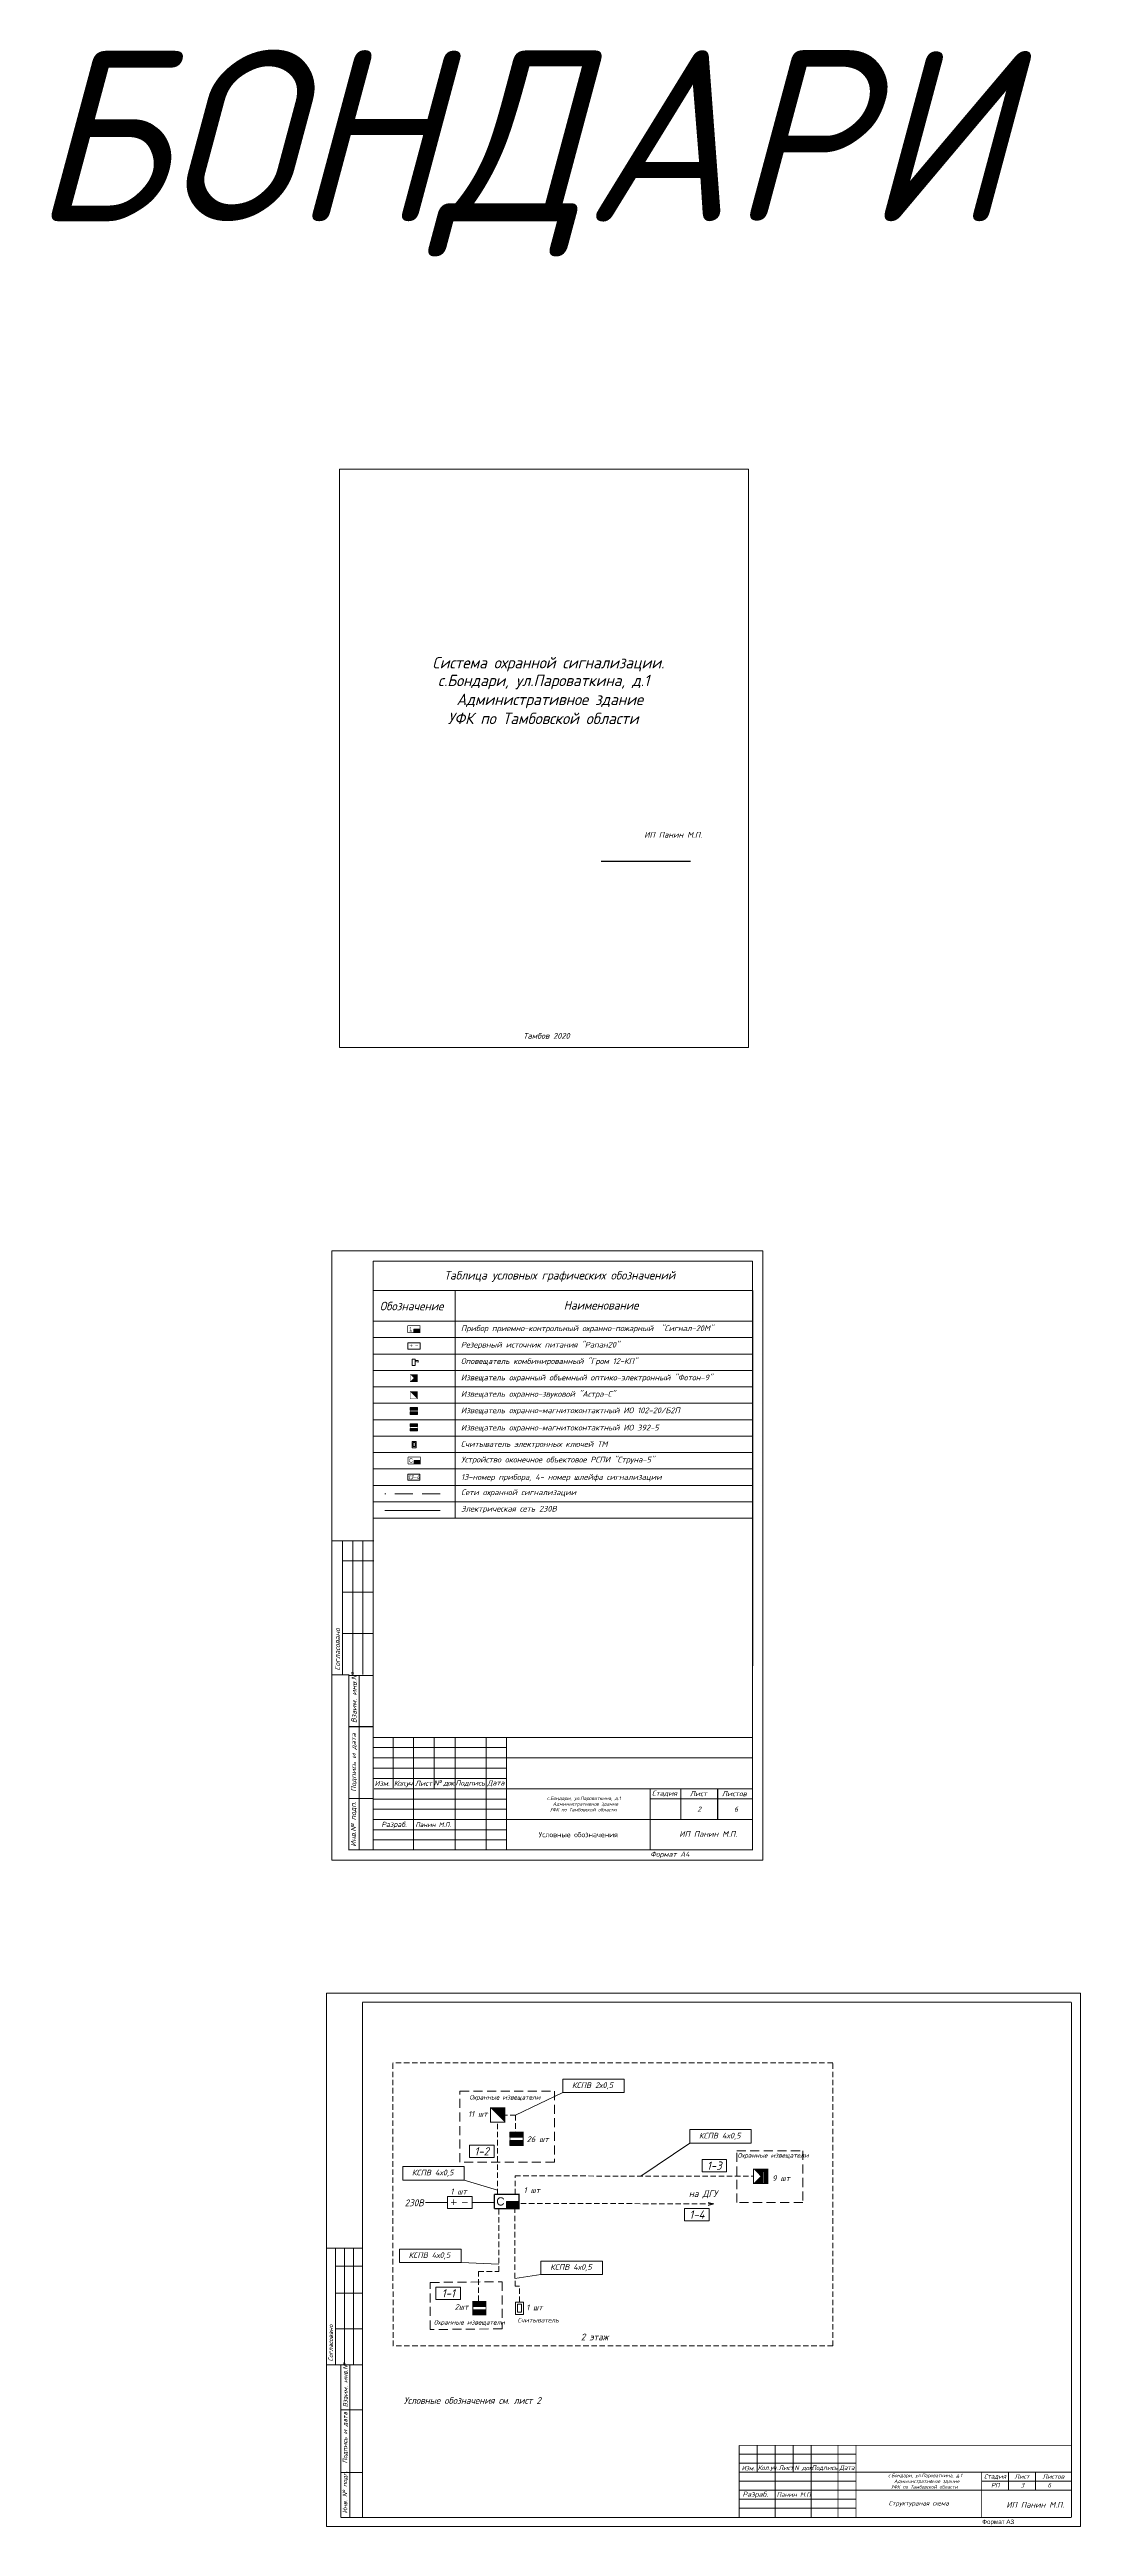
# Model space of a CAD drawing. Header units: inches. Extents: x -24 to 3888, y 393 to 1828.
# Drawn here: x 546.5 to 727.4, y 1390.5 to 1825.1 of the extents above; entities that cross this region are included whole.
import ezdxf

# ---------------------------------------------------------------- set-up
doc = ezdxf.new("R2010")
doc.units = ezdxf.units.IN
doc.header["$MEASUREMENT"] = 0
for name, pattern in [('Caddy_Solid', [0]), ('HIDDEN2', [4.7625, 3.175, -1.5875]), ('НЕВИДИМАЯ', [9.525, 6.35, -3.175])]:
    doc.linetypes.add(name, pattern=pattern)
doc.layers.get('0').transparency = 0.7
doc.layers.add('DESC', color=7, linetype='Continuous')
doc.layers.add('LINK', color=9, linetype='Continuous')
doc.styles.get("Standard").update_dxf_attribs({"font": 'GOST_Common Italic_0.ttf'})

# ---------------------------------------------------------------- blocks, each defined once
blk = doc.blocks.new('Звуковой')
blk.add_lwpolyline([(0.1, 2.9, 0, 4, 0), (1.5, 1.51, 4, 4, 0)], format="xyseb")
at = {"const_width": 0.2}
blk.add_lwpolyline([(0, 0), (0, 3), (3, 3), (3, 0)], close=True, dxfattribs=at)
blk = doc.blocks.new('Объем')
at = {"const_width": 0.2}
blk.add_lwpolyline([(0, 0), (0, 3), (3, 3), (3, 0)], close=True, dxfattribs=at)
for points in [[(0.21, 2.94), (0.21, 0.09)], [(0.41, 2.94), (0.41, 0.09)], [(0.61, 2.94), (0.61, 0.09)], [(0.8, 2.94), (0.8, 0.09)], [(1.01, 2.94), (1.01, 0.09)], [(1.21, 2.94), (1.21, 0.09)], [(1.39, 1.52), (2.81, 2.97)], [(1.39, 2.94), (1.39, 0.09)], [(1.39, 1.48), (2.82, 0.03)], [(1.56, 2.93), (1.56, 1.76)], [(1.56, 0.09), (1.56, 1.25)], [(1.74, 0.06), (1.74, 1.05)], [(1.76, 2.94), (1.76, 1.94)], [(1.94, 2.95), (1.94, 2.15)], [(1.94, 0.06), (1.94, 0.87)], [(2.13, 2.93), (2.13, 2.33)], [(2.13, 0.05), (2.13, 0.66)], [(2.3, 2.93), (2.3, 2.52)], [(2.31, 0.06), (2.31, 0.48)], [(2.49, 2.94), (2.49, 2.7)], [(2.49, 0.07), (2.49, 0.29)]]:
    blk.add_lwpolyline(points, dxfattribs=at)

msp = doc.modelspace()

# ---------------------------------------------------------------- hatches: boundary and pattern name
at = {"layer": 'DESC', "lineweight": 15}
for points in [[(610.4, 1600.57), (610.4, 1599.94), (611.48, 1599.94), (611.48, 1600.57)], [(610.43, 1577.53), (610.43, 1576.9), (611.51, 1576.9), (611.51, 1577.53)]]:
    msp.add_hatch(color=0, dxfattribs=at).paths.add_polyline_path(points)
h = msp.add_hatch(color=0, dxfattribs=at)
h.dxf.hatch_style = 1
h.paths.add_polyline_path([(609.76, 1586.05), (609.76, 1585.59), (611.02, 1585.59), (611.02, 1586.05)])
h.paths.add_polyline_path([(611.02, 1586.38), (611.02, 1586.85), (609.76, 1586.85), (609.76, 1586.38)])
h = msp.add_hatch(color=0, dxfattribs=at)
h.dxf.hatch_style = 1
h.paths.add_polyline_path([(609.76, 1583.17), (609.76, 1582.71), (611.02, 1582.71), (611.02, 1583.17)])
h.paths.add_polyline_path([(611.02, 1583.5), (611.02, 1583.97), (609.76, 1583.97), (609.76, 1583.5)])
h = msp.add_hatch(color=0, dxfattribs=at)
h.dxf.hatch_style = 1
h.paths.add_polyline_path([(627.26, 1458.21), (627.26, 1457.35), (629.59, 1457.35), (629.59, 1458.21)])
h.paths.add_polyline_path([(629.59, 1458.81), (629.59, 1459.68), (627.26, 1459.68), (627.26, 1458.81)])
at = {"layer": 'DESC'}
msp.add_hatch(color=0, dxfattribs=at).paths.add_polyline_path([(626.67, 1447.52), (626.67, 1446.26), (628.83, 1446.26), (628.83, 1447.52)])
at = {"layer": 'DESC', "lineweight": 15}
h = msp.add_hatch(color=0, dxfattribs=at)
h.dxf.hatch_style = 1
h.paths.add_polyline_path([(620.73, 1428.48), (620.73, 1427.62), (623.05, 1427.62), (623.05, 1428.48)])
h.paths.add_polyline_path([(623.05, 1429.08), (623.05, 1429.95), (620.73, 1429.95), (620.73, 1429.08)])

# ---------------------------------------------------------------- linework, layer by layer
at = {"layer": 'DESC', "linetype": 'Caddy_Solid', "lineweight": 15}
for p, q in [((669.12, 1751.48), (597.37, 1751.48)), ((597.37, 1751.48), (597.37, 1650)), ((669.12, 1650), (669.12, 1751.48)), ((597.37, 1650), (669.12, 1650))]:
    msp.add_line(p, q, dxfattribs=at)
at = {"layer": 'DESC', "color": 0, "lineweight": 15}
for p, q in [((596.03, 1507.41), (596.03, 1614.33)), ((596.03, 1614.33), (671.63, 1614.33)), ((671.63, 1614.33), (671.63, 1507.41)), ((603.26, 1607.37), (669.86, 1607.37)), ((617.66, 1607.37), (617.66, 1567.41)), ((669.86, 1607.37), (669.86, 1584.69)), ((617.66, 1601.97), (669.86, 1601.97)), ((669.86, 1601.19), (669.86, 1600.71)), ((603.26, 1599.09), (669.86, 1599.09)), ((603.26, 1596.21), (669.86, 1596.21)), ((603.26, 1593.33), (669.86, 1593.33)), ((603.26, 1590.45), (669.86, 1590.45)), ((617.66, 1587.57), (669.86, 1587.57)), ((603.26, 1584.69), (669.86, 1584.69)), ((669.86, 1584.69), (669.86, 1541.49)), ((603.26, 1581.81), (669.86, 1581.81)), ((603.26, 1578.93), (669.86, 1578.93)), ((603.26, 1576.05), (669.86, 1576.05)), ((603.26, 1573.17), (669.86, 1573.17)), ((603.26, 1570.29), (669.86, 1570.29)), ((603.26, 1567.41), (669.86, 1567.41)), ((596.11, 1563.46), (603.36, 1563.46)), ((597.88, 1563.46), (597.88, 1539.96)), ((599.66, 1563.46), (599.66, 1539.96)), ((601.43, 1563.46), (601.43, 1539.96)), ((597.88, 1559.91), (603.36, 1559.91)), ((597.88, 1554.44), (603.23, 1554.44)), ((597.88, 1547.2), (603.23, 1547.2)), ((599.07, 1539.91), (596.11, 1539.91)), ((603.26, 1527.15), (626.66, 1527.15)), ((603.26, 1525.35), (626.66, 1525.35)), ((603.26, 1516.35), (626.66, 1516.35)), ((603.26, 1514.55), (626.66, 1514.55)), ((603.26, 1512.75), (626.66, 1512.75)), ((603.23, 1510.95), (626.66, 1510.95)), ((671.63, 1507.41), (596.03, 1507.41)), ((636.52, 1466.62), (628.24, 1462.67)), ((658.8, 1457.76), (650.25, 1451.97)), ((612.41, 1447.34), (616.3, 1447.34)), ((619.24, 1451.28), (625.09, 1449.52)), ((620.62, 1447.34), (624.51, 1447.34)), ((663.04, 1447.11), (662.05, 1447.36)), ((628.83, 1447.17), (628.83, 1447.17)), ((663.04, 1447.11), (662.05, 1446.83)), ((618.67, 1436.79), (625.32, 1436.51)), ((632.7, 1434.7), (628.14, 1434.01))]:
    msp.add_line(p, q, dxfattribs=at)
at = {"layer": 'DESC', "color": 0, "linetype": 'HIDDEN2', "lineweight": 15}
msp.add_line((615, 1571.66), (605.3, 1571.66), dxfattribs=at)
at = {"layer": 'DESC', "color": 0, "linetype": 'ByBlock', "lineweight": 15}
msp.add_line((615, 1568.78), (605.3, 1568.78), dxfattribs=at)
at = {"layer": 'DESC', "color": 0, "linetype": 'Continuous', "lineweight": 15}
for p, q in [((603.32, 1523.55), (626.68, 1523.55)), ((603.32, 1518.11), (626.59, 1518.11))]:
    msp.add_line(p, q, dxfattribs=at)
at = {"layer": 'DESC', "color": 7, "lineweight": 15}
for p, q in [((595.07, 1390.5), (595.07, 1484.05)), ((595.07, 1484.05), (727.37, 1484.05)), ((727.37, 1484.05), (727.37, 1390.5)), ((670.65, 1404.73), (670.65, 1400.01)), ((676.95, 1404.73), (676.95, 1400.01)), ((667.5, 1403.16), (687.98, 1403.16)), ((667.5, 1401.58), (687.98, 1401.58)), ((667.5, 1398.43), (687.98, 1398.43)), ((667.5, 1396.86), (687.98, 1396.86)), ((667.5, 1395.28), (687.98, 1395.28)), ((687.98, 1396.86), (725.78, 1396.86)), ((667.5, 1393.71), (687.98, 1393.71)), ((727.37, 1390.5), (595.07, 1390.5))]:
    msp.add_line(p, q, dxfattribs=at)
at = {"layer": 'DESC', "color": 0, "linetype": 'HIDDEN2', "lineweight": 15, "ltscale": 0.3}
for p, q in [((683.91, 1471.86), (606.72, 1471.87)), ((606.74, 1422.19), (606.72, 1471.86)), ((683.94, 1422.19), (683.91, 1471.86)), ((625.09, 1448.78), (625.09, 1461.41)), ((628.24, 1462.67), (626.35, 1462.67)), ((628.24, 1462.67), (628.24, 1459.77)), ((628.17, 1448.78), (628.17, 1452.01)), ((628.17, 1452.01), (669.99, 1451.94)), ((625.32, 1435.24), (625.32, 1446.26)), ((628.15, 1432.64), (628.09, 1446.26)), ((629.16, 1447.17), (663.04, 1447.11)), ((621.74, 1430.05), (621.74, 1435.24)), ((621.74, 1435.24), (625.32, 1435.24)), ((628.15, 1432.64), (628.93, 1432.64)), ((628.93, 1429.87), (628.93, 1432.64)), ((683.94, 1422.19), (606.71, 1422.19))]:
    msp.add_line(p, q, dxfattribs=at)
at = {"layer": 'DESC', "lineweight": 15}
for p, q in [((601.37, 1439.32), (595.07, 1439.32)), ((596.65, 1439.32), (596.65, 1418.85)), ((598.22, 1439.32), (598.22, 1418.85)), ((599.8, 1439.32), (599.8, 1418.85)), ((601.37, 1436.17), (596.65, 1436.17)), ((601.37, 1431.45), (596.65, 1431.45)), ((601.37, 1425.15), (596.65, 1425.15)), ((601.37, 1418.85), (595.07, 1418.85)), ((597.59, 1418.85), (597.59, 1392.07)), ((597.59, 1418.85), (601.37, 1418.85)), ((599.17, 1418.85), (599.17, 1392.07)), ((597.59, 1410.97), (601.37, 1410.97)), ((597.59, 1399.95), (601.37, 1399.95))]:
    msp.add_line(p, q, dxfattribs=at)
at = {"layer": 'DESC', "color": 0, "lineweight": 15}
msp.add_lwpolyline([(669.83, 1612.53, 0.18, 0.18, 0), (669.83, 1509.21, 0.18, 0.18, 0), (598.99, 1509.21, 0.18, 0.18, 0), (598.99, 1539.89, 0, 0, 0)], format="xyseb", dxfattribs=at)
for points, const_width in [([(603.23, 1509.21), (603.23, 1612.53)], 0.18), ([(603.23, 1612.53), (669.83, 1612.53)], 0.18), ([(609.32, 1601.2), (609.32, 1599.94)], 0.108), ([(609.32, 1601.2), (611.48, 1601.2), (611.48, 1599.94), (609.32, 1599.94)], 0.108), ([(609.76, 1586.85), (611.02, 1586.85), (611.02, 1585.59), (609.76, 1585.59), (609.76, 1586.85)], 0.084), ([(609.76, 1583.97), (611.02, 1583.97), (611.02, 1582.71), (609.76, 1582.71), (609.76, 1583.97)], 0.084), ([(609.35, 1578.16), (609.35, 1576.9)], 0.108), ([(609.35, 1578.16), (611.51, 1578.16), (611.51, 1576.9), (609.35, 1576.9)], 0.108), ([(598.91, 1539.83), (603.31, 1539.83)], 0.18), ([(600.79, 1509.23), (600.79, 1539.89)], 0.18), ([(598.99, 1530.83), (603.31, 1530.83)], 0.18), ([(603.26, 1528.95), (669.83, 1528.95)], 0.18), ([(610.35, 1528.95), (610.35, 1509.15)], 0.18), ([(617.66, 1528.95), (617.66, 1509.15)], 0.18), ([(623.08, 1528.9), (623.08, 1509.21)], 0.18), ([(626.66, 1528.95), (626.66, 1509.15)], 0.18), ([(626.66, 1525.38), (669.83, 1525.38)], 0.18), ([(603.26, 1521.75), (626.66, 1521.75)], 0.18), ([(598.99, 1518.23), (603.31, 1518.23)], 0.18), ([(626.66, 1518.15), (626.66, 1518.15)], 0.072), ([(651.86, 1519.92), (651.86, 1509.21)], 0.18), ([(651.86, 1518.15), (669.83, 1518.15)], 0.18), ([(657.26, 1519.92), (657.26, 1514.55)], 0.18), ([(626.66, 1514.55), (669.83, 1514.55)], 0.18), ([(627.26, 1459.68), (629.59, 1459.68), (629.59, 1457.35), (627.26, 1457.35), (627.26, 1459.68)], 0.155), ([(624.51, 1448.78), (624.51, 1446.26)], 0.216), ([(624.51, 1448.78), (628.83, 1448.78), (628.83, 1446.26), (624.51, 1446.26)], 0.216), ([(620.73, 1429.95), (623.05, 1429.95), (623.05, 1427.62), (620.73, 1427.62), (620.73, 1429.95)], 0.155)]:
    msp.add_lwpolyline(points, dxfattribs=dict(at, const_width=const_width))
for points in [[(617.66, 1601.97), (603.23, 1601.97)], [(611.48, 1600.57), (610.4, 1600.57)], [(610.4, 1600.57), (610.4, 1599.94)], [(610.4, 1599.94), (610.4, 1599.94)], [(610.08, 1595.29), (610.08, 1594.21), (610.62, 1594.21), (610.62, 1595.29), (610.08, 1595.29)], [(610.62, 1595.08), (611.16, 1595.08)], [(610.62, 1595.08), (610.62, 1594.9), (611.16, 1594.81)], [(611.16, 1595.08), (611.16, 1594.81)], [(617.66, 1587.57), (603.23, 1587.57)], [(610.08, 1580.86), (610.8, 1580.86), (610.8, 1579.78), (610.08, 1579.78), (610.08, 1580.86)], [(610.27, 1580.68), (610.63, 1580.68), (610.63, 1579.96), (610.27, 1579.96), (610.27, 1580.68)], [(610.43, 1579.78), (610.43, 1579.78)], [(609.31, 1575.15), (611.47, 1575.15), (611.47, 1574.07), (609.31, 1574.07), (609.31, 1575.15)], [(611.51, 1577.53), (610.43, 1577.53)], [(610.43, 1577.53), (610.43, 1576.9)], [(610.43, 1576.9), (610.43, 1576.9)], [(620.14, 1457.4), (624.46, 1457.4), (624.46, 1455.24), (620.14, 1455.24), (620.14, 1457.4)], [(660.96, 1454.89), (665.28, 1454.89), (665.28, 1452.73), (660.96, 1452.73), (660.96, 1454.89)], [(628.83, 1447.52), (626.67, 1447.52)], [(626.67, 1447.52), (626.67, 1446.26)], [(626.67, 1446.26), (626.67, 1446.26)], [(657.91, 1446.31), (662.23, 1446.31), (662.23, 1444.15), (657.91, 1444.15), (657.91, 1446.31)], [(614.28, 1432.49), (618.6, 1432.49), (618.6, 1430.33), (614.28, 1430.33), (614.28, 1432.49)], [(628.21, 1429.87), (629.65, 1429.87), (629.65, 1427.71), (628.21, 1427.71), (628.21, 1429.87)], [(628.58, 1429.51), (629.3, 1429.51), (629.3, 1428.07), (628.58, 1428.07), (628.58, 1429.51)]]:
    msp.add_lwpolyline(points, dxfattribs=at)
for points in [[(609.36, 1597.09), (611.52, 1597.09), (611.52, 1598.17), (609.36, 1598.17)], [(609.76, 1586.85), (611.02, 1586.85), (611.02, 1586.38), (609.76, 1586.38)], [(611.02, 1585.59), (609.76, 1585.59), (609.76, 1586.05), (611.02, 1586.05)], [(609.76, 1583.97), (611.02, 1583.97), (611.02, 1583.5), (609.76, 1583.5)], [(611.02, 1582.71), (609.76, 1582.71), (609.76, 1583.17), (611.02, 1583.17)], [(636.52, 1468.98), (647.32, 1468.98), (647.32, 1466.62), (636.52, 1466.62)], [(627.26, 1459.68), (629.59, 1459.68), (629.59, 1458.81), (627.26, 1458.81)], [(629.59, 1457.35), (627.26, 1457.35), (627.26, 1458.21), (629.59, 1458.21)], [(658.8, 1460.12), (669.6, 1460.12), (669.6, 1457.76), (658.8, 1457.76)], [(608.44, 1453.65), (619.24, 1453.65), (619.24, 1451.28), (608.44, 1451.28)], [(616.3, 1446.26), (620.62, 1446.26), (620.62, 1448.42), (616.3, 1448.42)], [(607.87, 1439.16), (618.67, 1439.16), (618.67, 1436.79), (607.87, 1436.79)], [(632.7, 1437.07), (643.5, 1437.07), (643.5, 1434.7), (632.7, 1434.7)], [(620.73, 1429.95), (623.05, 1429.95), (623.05, 1429.08), (620.73, 1429.08)], [(623.05, 1427.62), (620.73, 1427.62), (620.73, 1428.48), (623.05, 1428.48)]]:
    msp.add_lwpolyline(points, close=True, dxfattribs=at)
at = {"layer": 'DESC', "color": 0, "linetype": 'НЕВИДИМАЯ', "lineweight": 15}
for points, const_width in [([(609.67, 1597.65), (610.16, 1597.65)], 0.072), ([(609.91, 1597.9), (609.91, 1597.42)], 0.072), ([(610.65, 1597.65), (611.13, 1597.65)], 0.072), ([(616.91, 1447.37), (617.89, 1447.37)], 0.144), ([(617.39, 1447.88), (617.39, 1446.9)], 0.144), ([(618.87, 1447.37), (619.84, 1447.37)], 0.144)]:
    msp.add_lwpolyline(points, dxfattribs=dict(at, const_width=const_width))
at = {"layer": 'DESC', "color": 0, "linetype": 'Continuous', "lineweight": 15, "const_width": 0.18}
for points in [[(606.74, 1520.04), (606.74, 1528.95)], [(613.98, 1519.94), (613.98, 1528.95)], [(603.39, 1519.94), (669.83, 1519.94)], [(663.71, 1519.94), (663.71, 1514.55)]]:
    msp.add_lwpolyline(points, dxfattribs=at)
at = {"layer": 'DESC', "color": 7, "lineweight": 15, "const_width": 0.158}
for points in [[(601.37, 1482.48), (601.37, 1392.07), (725.8, 1392.07)], [(725.8, 1482.48), (601.37, 1482.48)], [(725.8, 1392.07), (725.8, 1482.48)], [(667.5, 1404.73), (667.5, 1392.13)], [(667.5, 1404.73), (725.78, 1404.73)], [(673.8, 1404.73), (673.8, 1392.07)], [(680.1, 1404.73), (680.1, 1392.13)], [(684.83, 1404.73), (684.83, 1392.13)], [(687.98, 1404.73), (687.98, 1392.13)], [(667.5, 1400.01), (725.78, 1400.01)], [(710.03, 1392.07), (710.03, 1400.01)], [(714.75, 1396.86), (714.75, 1400.01)], [(719.48, 1396.86), (719.48, 1400.01)], [(710.03, 1398.43), (725.78, 1398.43)]]:
    msp.add_lwpolyline(points, dxfattribs=at)
at = {"layer": 'DESC', "color": 0, "linetype": 'HIDDEN2', "lineweight": 15, "ltscale": 0.5}
for points in [[(618.49, 1466.88), (635.08, 1466.88), (635.08, 1454.41), (618.49, 1454.41)], [(667.05, 1456.4), (678.64, 1456.4), (678.64, 1447.32), (667.05, 1447.32)], [(613.28, 1433.31), (625.88, 1433.43), (625.88, 1425.17), (613.28, 1425.05)]]:
    msp.add_lwpolyline(points, close=True, dxfattribs=at)
at = {"layer": 'DESC', "lineweight": 15, "const_width": 0.158}
msp.add_lwpolyline([(597.59, 1392.07), (601.37, 1392.07)], dxfattribs=at)
at = {"layer": 'LINK', "color": 0}
msp.add_line((643.25, 1682.71), (658.93, 1682.71), dxfattribs=at)

# ---------------------------------------------------------------- block references
at = {"layer": 'DESC', "color": 0, "lineweight": 15}
for name, p, xscale, yscale, zscale, rotation in [('Объем', (611.01, 1591.37), -0.4199760000000503, 0.4199760000000061, 0.4199760000000001, 0.05815664228504325), ('Звуковой', (609.76, 1589.6), 0.4199975999999516, 0.4199975999999516, 0.4199975999999516, 270)]:
    msp.add_blockref(name, p, dxfattribs=dict(at, xscale=xscale, yscale=yscale, zscale=zscale, rotation=rotation))
at = {"layer": 'DESC', "color": 0}
for name, p, xscale, yscale, zscale, rotation in [('Звуковой', (623.83, 1463.93), 0.8399951999999031, 0.8399951999999031, 0.8399951999999031, 270), ('Объем', (672.51, 1450.68), -0.8399520000001008, 0.8399520000000122, 0.8399520000000001, 0.05815664228504325)]:
    msp.add_blockref(name, p, dxfattribs=dict(at, xscale=xscale, yscale=yscale, zscale=zscale, rotation=rotation))

# ---------------------------------------------------------------- texts
at = {"layer": 'DESC', "color": 7}
for s, p in [('Кол.уч.', (670.75, 1400.42)), ('Лист', (674.4, 1400.41)), ('N док.', (677.17, 1400.39)), ('РП', (711.68, 1397.35)), ('3', (716.88, 1397.35)), ('6', (721.6, 1397.35))]:
    msp.add_text(s, height=0.787, dxfattribs=at).set_placement(p)
at = {"layer": 'DESC', "insert": (543.11, 1824.98), "char_height": 30, "attachment_point": 1}
msp.add_mtext_dynamic_manual_height_columns('БОНДАРИ', width=202.8632, gutter_width=1, heights=[0], dxfattribs=at)
at = {"layer": 'DESC', "color": 0, "lineweight": 15, "attachment_point": 1}
for s, width, heights, insert, char_height in [('Система охранной сигнализации.', 59.1919, [0], (613.64, 1718.52), 2), ('\\pi10.06867;c.Бондари, ул.Пароваткина, д.1\\P\\pi12.16336; Административное здание \\P\\pi11.84291;УФК по Тамбовской области', 59.1919, [0], (604.49, 1715.4), 2), ('\\pi4.80835;ИП Панин М.П.', 17.9743, [1.74], (646.01, 1687.82), 1), ('Тамбов 2020', 59.1919, [0], (629.59, 1652.54), 1), ('Таблица условных графических обозначений', 45.6025, [0.959], (615.72, 1610.78), 1.5), ('Обозначение', 14.4, [0], (604.41, 1605.38), 1.5), ('Наименование', 14.4, [0], (636.7, 1605.51), 1.5), ('Прибор приемно-контрольный охранно-пожарный  "Сигнал-20М"', 49.91, [0], (618.65, 1601.23), 1), ('Резервный источник питания "Рапан20"', 49.91, [0], (618.65, 1598.35), 1), ('Оповещатель комбинированный "Гром 12-КП"', 49.91, [0], (618.65, 1595.47), 1), ('Извещатель охранный объемный оптико-электронный "Фотон-9"', 49.91, [0], (618.65, 1592.59), 1), ('Извещатель охранно-звуковой "Астра-С"', 49.91, [0], (618.65, 1589.71), 1), ('Извещатель охранно-магнитоконтактный ИО 102-20/Б2П', 49.91, [0], (618.65, 1586.83), 1), ('Извещатель охранно-магнитоконтактный ИО 392-5', 49.91, [0], (618.65, 1583.8), 1), ('Устройство оконечное объектовое РСПИ "Струна-5"', 49.91, [0], (618.68, 1578.19), 1), ('Считыватель электронных ключей ТМ', 49.91, [0], (618.65, 1580.92), 1), ('13-номер прибора, 4- номер шлейфа сигнализации', 49.91, [0], (618.68, 1575.13), 1), ('Электрическая сеть 230В', 49.91, [0], (618.69, 1569.57), 1), ('Сети охранной сигнализации', 49.91, [0], (618.69, 1572.45), 1), ('\\pi23.73776;c.Бондари, ул.Пароваткина, д.1\\P\\pi24.36617; Административное здание \\P\\pi24.27003;УФК по Тамбовской области', 59.1919, [0], (609.99, 1518.57), 0.6), ('\\pi4.80835;ИП Панин М.П.', 17.9743, [1.74], (652.16, 1512.5), 1), ('\\pi23.73776;c.Бондари, ул.Пароваткина, д.1\\P\\pi24.36617; Административное здание \\P\\pi24.27003;УФК по Тамбовской области', 59.1919, [0], (669.88, 1399.74), 0.6)]:
    msp.add_mtext_dynamic_manual_height_columns(s, width=width, gutter_width=1, heights=heights, dxfattribs=dict(at, insert=insert, char_height=char_height))
at = {"layer": 'DESC', "color": 0, "lineweight": 15}
for s, insert, char_height, width, attachment_point in [('{\\fArial|b0|i0|c204|p34;1}', (609.86, 1600.57), 0.72, 1.08, 5), ('{\\fArial|b0|i0|c204|p34;C}', (609.89, 1577.53), 0.72, 1.08, 5), ('13-4', (610.39, 1574.61), 0.72, 2.16, 5), ('Изм.', (604.83, 1520.88), 0.9, 3.4805, 5), ('{\\T0.85;Кол.уч}', (608.47, 1520.78), 0.9, 3.6119, 5), ('Лист', (612.09, 1520.88), 0.9, 3.6273, 5), ('{\\T0.85;№ док.}', (615.75, 1520.88), 0.9, 3.6803, 5), ('Подпись', (620.29, 1520.88), 0.9, 5.4, 5), ('Дата', (624.79, 1520.88), 0.9, 3.6, 5), ('Стадия', (654.39, 1519.08), 0.9, 5.4, 5), ('Лист', (660.33, 1519.08), 0.9, 6.48, 5), ('2', (660.48, 1516.35), 0.9, 6.4543, 5), ('Листов', (666.62, 1519.08), 0.9, 6.0943, 5), ('6', (666.94, 1516.35), 0.9, 6.4543, 5), ('Разраб.', (606.91, 1513.56), 0.9, 7.0924, 5), ('{\\fGOST Common|b0|i0|c204|p34;Условные обозначения }', (639.26, 1511.88), 0.9, 25.2, 5), ('Формат А4', (651.88, 1508.33), 0.9, 9.0683, 4), ('Разраб.', (670.3, 1396.03), 0.9, 7.0924, 5)]:
    msp.add_mtext(s, dxfattribs=dict(at, insert=insert, char_height=char_height, width=width, attachment_point=attachment_point))
at = {"layer": 'DESC', "color": 0, "lineweight": 15, "char_height": 0.9, "rotation": 90}
for s, insert, width, attachment_point in [('Cогласовано', (596.54, 1540.67), 10.814, 1), (' Взаим. инв.№', (599.89, 1530.83), 16.5013, 4), ('Подпись и дата', (599.89, 1524.53), 12.6, 5), ('Инв.№ подп.', (599.86, 1513.73), 9, 5)]:
    msp.add_mtext(s, dxfattribs=dict(at, insert=insert, width=width, attachment_point=attachment_point))
at = {"layer": 'DESC', "lineweight": 15, "char_height": 0.787, "width": 6.3, "attachment_point": 5}
for insert in [(613.79, 1513.63), (677.18, 1396.1)]:
    msp.add_mtext('Панин М.П.', dxfattribs=dict(at, insert=insert))
at = {"layer": 'DESC', "color": 0, "attachment_point": 1}
for s, width, heights, insert, char_height in [('Охранные извещатели', 15.8242, [1.22], (620.14, 1466.2), 0.8), ('КСПВ 2х0,5 ', 9.1713, [1.06], (638.14, 1468.43), 1), ('11 шт ', 6.4521, [0], (619.9, 1463.37), 1), ('26 шт', 6.4521, [0], (630.2, 1458.94), 1), ('КСПВ 4х0,5 ', 9.1713, [1.06], (660.42, 1459.57), 1), ('\\pt2.4;Охранные извещатели', 15.8242, [1.22], (667.2, 1456.01), 0.8), ('КСПВ 4х0,5 ', 9.1713, [1.06], (610.05, 1453.1), 1), ('9 шт ', 6.4521, [0], (673.26, 1452.09), 1), ('230В', 0.7525, [0], (608.79, 1447.88), 1.2), ('1 шт ', 6.4521, [0], (616.8, 1449.75), 1), ('1 шт ', 6.4521, [0], (629.65, 1449.99), 1), ('на ДГУ', 6.1092, [1.24], (658.65, 1449.5), 1.2), ('КСПВ 4х0,5 ', 9.1713, [1.06], (609.48, 1438.61), 1), ('КСПВ 4х0,5 ', 9.1713, [1.06], (634.31, 1436.52), 1), ('Охранные извещатели', 15.8242, [1.22], (613.9, 1426.72), 0.8), ('2шт ', 6.4521, [0], (617.55, 1429.51), 1), ('Считыватель', 15.8242, [1.22], (628.58, 1427.09), 0.8), ('1 шт ', 6.4521, [0], (630.11, 1429.43), 1), ('2 этаж', 37.2731, [2.89], (639.7, 1424.34), 1.2), ('Условные обозначения см. лист 2', 37.2731, [2.89], (608.63, 1413.2), 1.2)]:
    msp.add_mtext_dynamic_manual_height_columns(s, width=width, gutter_width=1, heights=heights, dxfattribs=dict(at, insert=insert, char_height=char_height))
at = {"layer": 'DESC', "color": 0, "attachment_point": 5}
for s, insert, char_height, width in [('1-2', (622.3, 1456.32), 1.44, 4.32), ('1-3', (663.12, 1453.81), 1.44, 4.32), ('{\\fArial|b0|i0|c204|p34;C}', (625.59, 1447.52), 1.44, 2.16), ('1-4', (660.07, 1445.23), 1.44, 4.32), ('1-1', (616.44, 1431.41), 1.44, 4.32), ('Стадия', (712.39, 1399.22), 0.787, 4.725), ('Лист', (717.11, 1399.26), 0.787, 5.67), ('Листов', (722.62, 1399.26), 0.787, 5.3325)]:
    msp.add_mtext(s, dxfattribs=dict(at, insert=insert, char_height=char_height, width=width))
at = {"layer": 'DESC', "char_height": 0.7875, "attachment_point": 1, "rotation": 90}
for s, insert, width in [('Cогласовано', (595.41, 1419.43), 9.4622), ('Взаим. инв.№', (597.98, 1411.42), 14.4387), ('Подпись и дата', (597.92, 1401.57), 11.3549), ('Инв. № подп.', (597.91, 1392.8), 13.2391)]:
    msp.add_mtext(s, dxfattribs=dict(at, insert=insert, width=width))
at = {"layer": 'DESC', "attachment_point": 5}
for s, insert, char_height, width in [('Изм.', (669.07, 1400.74), 0.787, 3.15), ('Подпись', (682.46, 1400.74), 0.787, 4.725), ('Дата', (686.4, 1400.74), 0.787, 3.15), ('Структураная схема', (699, 1394.46), 0.7875, 22.05)]:
    msp.add_mtext(s, dxfattribs=dict(at, insert=insert, char_height=char_height, width=width))
at = {"layer": 'DESC', "linetype": 'НЕВИДИМАЯ', "insert": (710.13, 1391.71), "char_height": 0.7875, "width": 9.1777, "attachment_point": 1}
msp.add_mtext('{\\fArial|b0|i0|c204|p34;Формат А3}', dxfattribs=at)
at = {"layer": 'DESC', "lineweight": 15, "insert": (709.56, 1394.81), "char_height": 1, "attachment_point": 1}
msp.add_mtext_dynamic_manual_height_columns('\\pi4.80835;ИП Панин М.П.', width=17.9743, gutter_width=1, heights=[1.74], dxfattribs=at)

doc.saveas('drawing.dxf')
